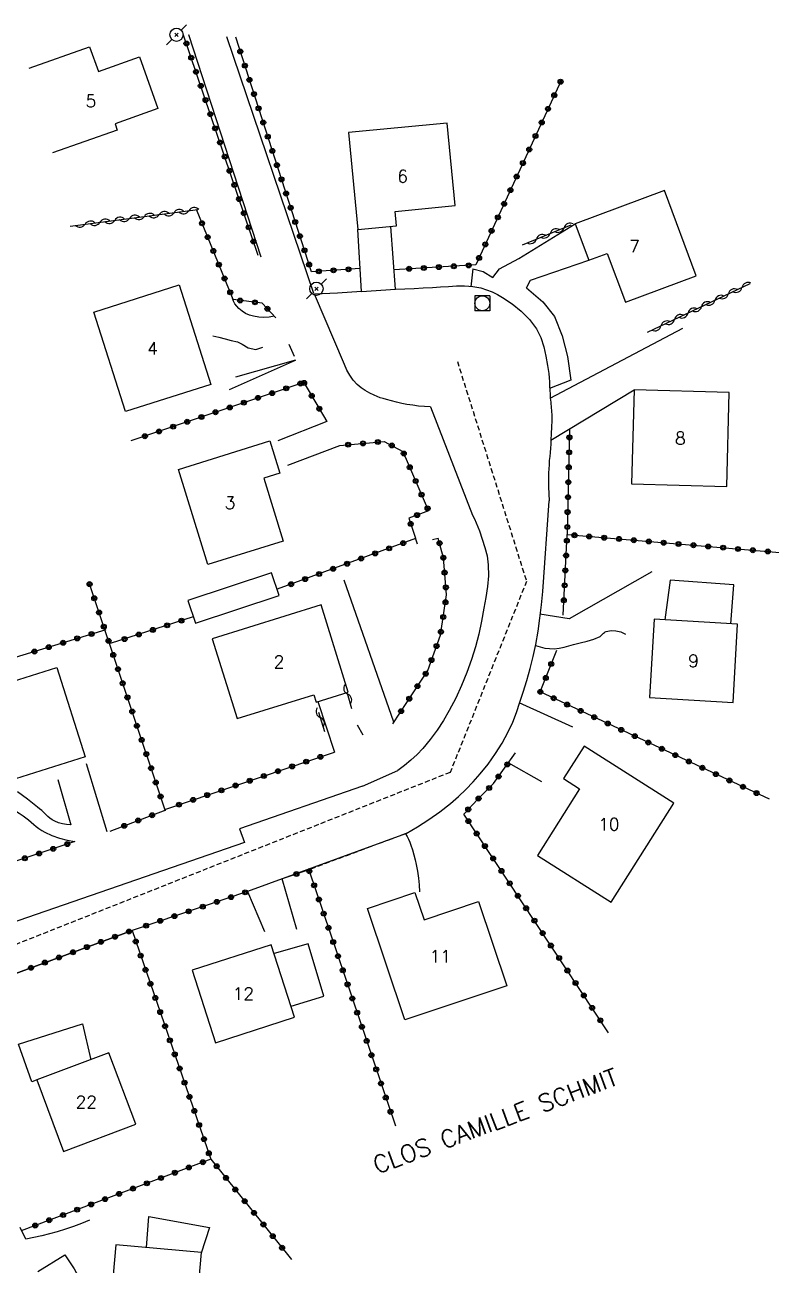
# Model space of a CAD drawing. Header units: millimetres. Extents: x 164000 to 165000, y 151998 to 153000.
# Drawn here: x 164579.1 to 164654.1, y 152279.8 to 152404.4 of the extents above; entities that cross this region are included whole.
import ezdxf
from ezdxf.enums import TextEntityAlignment as Align

# ---------------------------------------------------------------- set-up
doc = ezdxf.new("R2010")
doc.units = ezdxf.units.MM
doc.linetypes.add('DASHED', pattern=[0.75, 0.5, -0.25])
doc.layers.get('0').update_dxf_attribs({"linetype": 'CONTINUOUS'})
for name, color, linetype in [('W0001', 6, 'DASHED'), ('W0008', 7, 'CONTINUOUS'), ('W0014', 7, 'CONTINUOUS'), ('W0017', 7, 'CONTINUOUS'), ('W0101', 7, 'CONTINUOUS'), ('W0104', 1, 'CONTINUOUS'), ('W0112', 1, 'DASHED'), ('W0310', 3, 'CONTINUOUS'), ('W0323', 7, 'CONTINUOUS'), ('W0420', 7, 'CONTINUOUS'), ('W0473', 7, 'CONTINUOUS'), ('W0989', 7, 'CONTINUOUS'), ('W0991', 7, 'CONTINUOUS')]:
    doc.layers.add(name, color=color, linetype=linetype)
doc.styles.get("Standard").update_dxf_attribs({"font": 'romans.shx', "width": 0.85})

# ---------------------------------------------------------------- blocks, each defined once
blk = doc.blocks.new('T420')
for p, q in [((0.75, 0.75), (-0.75, 0.75)), ((-0.75, 0.75), (-0.75, -0.75)), ((0.75, 0.75), (0.75, -0.75)), ((0.75, -0.75), (-0.75, -0.75))]:
    blk.add_line(p, q)
blk.add_ellipse((0, 0), major_axis=(-0.53, 0.53), ratio=1, start_param=3.926991, end_param=10.210176)
blk = doc.blocks.new('T473')
for p, q in [((-0.166667, 0.166667), (0.166667, -0.166667)), ((-0.166667, -0.166667), (0.166667, 0.166667)), ((0.500001, 0.500001), (1.000002, 1.000002)), ((-1.000002, -1.000002), (-0.500001, -0.500001))]:
    blk.add_line(p, q)
blk.add_ellipse((0, 0), major_axis=(0.471405, 0.471405), ratio=1, start_param=5.4977871438, end_param=11.780972451)
blk = doc.blocks.new('t323o')
at = {"color": 0, "linetype": 'Continuous'}
for radius in [0.25, 0.15]:
    blk.add_circle((0, 0), radius, dxfattribs=at)
blk = doc.blocks.new('t310o')
at = {"color": 0, "linetype": 'Continuous'}
for centre, start, end in [((-0.5, 0.38), 216.8699, 323.1304), ((0.5, -0.37), 36.8699, 143.1303)]:
    blk.add_arc(centre, 0.625, start, end, dxfattribs=at)

msp = doc.modelspace()

# ---------------------------------------------------------------- linework, layer by layer
at = {"layer": 'W0001'}
for points in [[(164622.53, 152370.57), (164629.48, 152348.48)], [(164629.48, 152348.48), (164621.81, 152329.29)], [(164621.81, 152329.29), (164565.31, 152306.9)]]:
    msp.add_lwpolyline(points, dxfattribs=at)
at = {"layer": 'W0008'}
for points in [[(164612.89, 152377.61), (164616.32, 152377.82)], [(164616.32, 152377.82), (164617.25, 152377.86), (164618.18, 152377.91), (164619.11, 152377.95), (164620.04, 152378), (164620.84, 152378.05), (164621.65, 152378.11), (164622.45, 152378.15), (164623.26, 152378.15), (164623.67, 152378.13), (164624.08, 152378.09), (164624.49, 152378.04), (164624.89, 152377.95), (164625.46, 152377.77), (164626.02, 152377.56), (164626.56, 152377.31), (164627.08, 152377), (164628.03, 152376.35), (164628.94, 152375.62), (164629.78, 152374.8), (164630.48, 152373.85), (164630.92, 152372.98), (164631.22, 152372.05), (164631.42, 152371.1), (164631.6, 152370.17), (164631.67, 152369.76), (164631.72, 152369.35), (164631.76, 152368.93), (164631.78, 152368.52), (164631.8, 152368.11), (164631.82, 152367.7), (164631.84, 152367.28), (164631.87, 152366.87), (164631.89, 152366.67), (164631.91, 152366.48), (164631.93, 152366.28), (164631.95, 152366.08), (164631.97, 152365.88), (164631.99, 152365.68), (164632, 152365.49), (164632.01, 152365.29), (164632.01, 152364.63), (164631.99, 152363.98), (164631.96, 152363.33), (164631.93, 152362.67), (164631.91, 152362.26), (164631.88, 152361.85), (164631.84, 152361.44), (164631.81, 152361.03), (164631.77, 152360.62), (164631.74, 152360.2), (164631.72, 152359.79), (164631.7, 152359.38), (164631.69, 152358.68), (164631.69, 152357.97), (164631.72, 152357.27), (164631.75, 152356.57)], [(164612.89, 152377.61), (164610.48, 152377.44), (164608.19, 152377.34)], [(164611.2, 152370.25), (164608.19, 152377.34)], [(164619.84, 152366), (164619.24, 152366.04), (164618.64, 152366.09), (164618.05, 152366.17), (164617.46, 152366.26), (164616.94, 152366.36), (164616.42, 152366.47), (164615.91, 152366.6), (164615.41, 152366.74), (164615.09, 152366.84), (164614.78, 152366.93), (164614.47, 152367.04), (164614.17, 152367.17), (164613.72, 152367.4), (164613.27, 152367.64), (164612.85, 152367.92), (164612.47, 152368.25), (164612.07, 152368.7), (164611.72, 152369.18), (164611.43, 152369.7), (164611.2, 152370.25)], [(164619.84, 152366), (164624.04, 152355.14)], [(164617.38, 152323.15), (164618.54, 152323.83), (164619.67, 152324.56), (164620.77, 152325.34), (164621.83, 152326.17), (164622.63, 152326.86), (164623.39, 152327.58), (164624.13, 152328.34), (164624.82, 152329.14), (164625.61, 152330.13), (164626.35, 152331.17), (164627.04, 152332.24), (164627.65, 152333.35), (164628.1, 152334.32), (164628.48, 152335.32), (164628.82, 152336.33), (164629.14, 152337.34), (164629.5, 152338.53), (164629.84, 152339.72), (164630.14, 152340.93), (164630.4, 152342.14), (164630.64, 152343.46), (164630.83, 152344.79), (164630.98, 152346.12), (164631.11, 152347.46), (164631.75, 152356.57)], [(164624.04, 152355.14), (164624.24, 152354.76), (164624.42, 152354.36), (164624.59, 152353.96), (164624.74, 152353.55), (164625.03, 152352.73), (164625.29, 152351.89), (164625.51, 152351.03), (164625.63, 152350.15), (164625.65, 152349.05), (164625.55, 152347.95), (164625.38, 152346.86), (164625.2, 152345.78), (164624.96, 152344.48), (164624.68, 152343.18), (164624.35, 152341.9), (164623.96, 152340.63), (164623.49, 152339.31), (164622.96, 152338.02), (164622.37, 152336.75), (164621.72, 152335.51), (164621.13, 152334.5), (164620.49, 152333.53), (164619.8, 152332.6), (164619.05, 152331.7), (164618.48, 152331.09), (164617.87, 152330.51), (164617.23, 152329.97), (164616.54, 152329.49)], [(164613.01, 152327.9), (164616.54, 152329.49)], [(164613.01, 152327.9), (164600.65, 152323.61), (164601.14, 152322.26), (164567.48, 152310.62)], [(164617.32, 152323.13), (164601.46, 152317.32), (164589.84, 152313.41), (164574.31, 152307.67)]]:
    msp.add_lwpolyline(points, dxfattribs=at)
at = {"layer": 'W0014'}
for points in [[(164624.1, 152379.88), (164623.88, 152378.07)], [(164624.1, 152379.88), (164625.12, 152379.6), (164626.08, 152379.01)], [(164629.47, 152377.95), (164631.12, 152376.55), (164632.29, 152375.1), (164633.05, 152373.14), (164633.61, 152371.06), (164633.94, 152368.69)], [(164599.65, 152367.74), (164606.26, 152370.71)], [(164606.26, 152370.71), (164600.25, 152368.98)], [(164633.94, 152368.69), (164631.79, 152367.86)], [(164583.69, 152324.03), (164583.27, 152324.05), (164582.86, 152324.11), (164582.46, 152324.23), (164582.07, 152324.39), (164581.83, 152324.52), (164581.59, 152324.69), (164581.37, 152324.87), (164581.17, 152325.06), (164580.97, 152325.25), (164580.77, 152325.45), (164580.56, 152325.64), (164580.35, 152325.81), (164579.85, 152326.21), (164579.34, 152326.59), (164578.84, 152326.98), (164578.33, 152327.35)], [(164577.33, 152325.87), (164577.73, 152325.65), (164578.12, 152325.42), (164578.51, 152325.18), (164578.89, 152324.92), (164579.17, 152324.73), (164579.44, 152324.51), (164579.7, 152324.29), (164579.96, 152324.07), (164580.22, 152323.85), (164580.49, 152323.64), (164580.78, 152323.45), (164581.08, 152323.28), (164581.8, 152322.95), (164582.55, 152322.68), (164583.31, 152322.47), (164584.1, 152322.34)]]:
    msp.add_lwpolyline(points, dxfattribs=at)
at = {"layer": 'W0017'}
for points in [[(164595.53, 152403.41), (164595.53, 152403.41), (164602.78, 152381.07)], [(164608.11, 152377.41), (164599.36, 152403.19)], [(164616.32, 152377.82), (164615.86, 152384.14)], [(164626.08, 152379.01), (164626.77, 152379.88), (164628.7, 152380.92), (164634.37, 152384.41)], [(164612.89, 152377.61), (164612.53, 152383.82)], [(164629.47, 152377.95), (164629.87, 152378.73), (164635.74, 152380.74)], [(164604.13, 152375.12), (164603.61, 152375.02), (164603.09, 152374.99), (164602.57, 152375.01), (164602.05, 152375.11), (164601.65, 152375.23), (164601.26, 152375.4), (164600.9, 152375.62), (164600.57, 152375.89), (164600.36, 152376.11), (164600.18, 152376.37), (164600.04, 152376.64), (164599.94, 152376.93)], [(164597.95, 152373.16), (164598.57, 152373), (164599.19, 152372.84), (164599.81, 152372.69), (164600.44, 152372.54), (164600.91, 152372.31), (164601.52, 152371.95), (164602.28, 152371.76), (164603, 152372)], [(164631.87, 152366.87), (164645.2, 152373.93)], [(164631.93, 152362.67), (164640.29, 152367.71)], [(164609.42, 152364.53), (164604.48, 152362.59)], [(164605.51, 152360.16), (164610.71, 152362.13)], [(164642.08, 152349.43), (164633.75, 152344.7), (164630.81, 152345.19)], [(164616.14, 152334.32), (164611.17, 152348.59)], [(164630.38, 152342.04), (164630.84, 152341.89), (164631.31, 152341.78), (164631.78, 152341.72), (164632.27, 152341.71), (164632.76, 152341.76), (164633.25, 152341.87), (164633.73, 152342.01), (164634.21, 152342.14), (164634.88, 152342.31), (164635.56, 152342.47), (164636.24, 152342.67), (164636.88, 152342.95), (164636.96, 152343), (164637.03, 152343.07), (164637.09, 152343.14), (164637.16, 152343.21), (164637.22, 152343.28), (164637.3, 152343.34), (164637.38, 152343.4), (164637.47, 152343.44), (164637.97, 152343.53), (164638.47, 152343.51), (164638.96, 152343.4), (164639.41, 152343.19)], [(164608.5, 152336.42), (164610.17, 152331.32)], [(164634.15, 152333.83), (164628.74, 152336.27)], [(164587.33, 152323.33), (164585.28, 152330.16)], [(164627.67, 152330.26), (164631, 152328.38)], [(164582.4, 152328.59), (164583.69, 152324.03)], [(164617.32, 152323.13), (164617.48, 152322.86), (164617.62, 152322.57), (164617.75, 152322.28), (164617.86, 152321.99), (164618.03, 152321.51), (164618.17, 152321.02), (164618.29, 152320.52), (164618.4, 152320.02), (164618.52, 152319.35), (164618.61, 152318.67), (164618.68, 152317.98), (164618.72, 152317.3)], [(164606.4, 152313.49), (164604.94, 152318.59)], [(164601.46, 152317.32), (164603.16, 152313.31)], [(164585.57, 152284.31), (164584.77, 152283.98), (164583.97, 152283.68), (164583.16, 152283.4), (164582.33, 152283.15), (164581.55, 152282.93), (164580.77, 152282.73), (164579.98, 152282.55), (164579.18, 152282.39)], [(164580.38, 152279.16), (164583.09, 152280.83), (164584.03, 152279.42), (164584.65, 152278.24)]]:
    msp.add_lwpolyline(points, dxfattribs=at)
at = {"layer": 'W0101'}
for points in [[(164579.52, 152400.03), (164585.58, 152402.19), (164586.47, 152399.71), (164590.59, 152401.17), (164592.44, 152395.98), (164588.14, 152394.45)], [(164588.14, 152394.45), (164588.36, 152393.82), (164581.86, 152391.51)]]:
    msp.add_lwpolyline(points, dxfattribs=at)
for points in [[(164621.52, 152394.51), (164611.6, 152393.57), (164612.53, 152383.82), (164616.41, 152384.2), (164616.28, 152385.64), (164622.32, 152386.22), (164621.52, 152394.51)], [(164646.54, 152379.18), (164643.35, 152387.75), (164634.37, 152384.41), (164635.74, 152380.74), (164637.6, 152381.43), (164639.42, 152376.52), (164646.54, 152379.18)], [(164594.58, 152378.26), (164597.76, 152368.25), (164589.19, 152365.53), (164586.01, 152375.53), (164594.58, 152378.26)], [(164640.04, 152358.27), (164649.6, 152358.02), (164649.85, 152367.45), (164640.29, 152367.71), (164640.04, 152358.27)], [(164603.08, 152358.84), (164605.03, 152352.51), (164597.47, 152350.17), (164594.51, 152359.73), (164603.7, 152362.58), (164604.7, 152359.34), (164603.08, 152358.84)], [(164597.9, 152342.7), (164600.39, 152334.69), (164608.11, 152337.09), (164608.35, 152336.34), (164611.57, 152337.34), (164608.83, 152346.11), (164597.9, 152342.7)], [(164641.84, 152336.8), (164650.23, 152336.32), (164650.69, 152344.18), (164642.3, 152344.67), (164641.84, 152336.8)], [(164585.12, 152330.85), (164575.54, 152327.83), (164576.07, 152326.16), (164570.96, 152324.55), (164567.61, 152335.2), (164582.29, 152339.83), (164585.12, 152330.85)], [(164638, 152316.25), (164644.29, 152326.21), (164635.26, 152331.91), (164633.21, 152328.66), (164634.82, 152327.65), (164630.57, 152320.94), (164638, 152316.25)], [(164627.5, 152307.86), (164617.25, 152304.43), (164613.5, 152315.62), (164618.27, 152317.21), (164619.18, 152314.48), (164624.66, 152316.32), (164627.5, 152307.86)], [(164603.83, 152311.98), (164595.88, 152309.42), (164598.23, 152302.12), (164606.18, 152304.69), (164603.83, 152311.98)], [(164580.27, 152298.39), (164582.96, 152291.22), (164590.22, 152293.94), (164587.52, 152301.12), (164580.27, 152298.39)], [(164588.2, 152281.83), (164587.06, 152269), (164595.68, 152268.24), (164596.81, 152281.07), (164588.2, 152281.83)]]:
    msp.add_lwpolyline(points, close=True, dxfattribs=at)
at = {"layer": 'W0104'}
msp.add_lwpolyline([(164604.62, 152347.05), (164603.86, 152349.34), (164595.45, 152346.57), (164596.21, 152344.28), (164604.62, 152347.05)], close=True, dxfattribs=at)
for points in [[(164650.01, 152344.22), (164650.31, 152348.13), (164643.92, 152348.59), (164643.39, 152344.6)], [(164605.82, 152305.81), (164609.12, 152306.8), (164607.53, 152312.06), (164604.12, 152311.09)], [(164580.38, 152298.43), (164579.78, 152298.2), (164578.43, 152301.98), (164584.85, 152304.03), (164585.69, 152300.43)], [(164591.3, 152281.56), (164591.54, 152284.69), (164597.61, 152283.58), (164596.8, 152280.99)]]:
    msp.add_lwpolyline(points, dxfattribs=at)
at = {"layer": 'W0112'}
msp.add_lwpolyline([(164617.38, 152323.15), (164607.61, 152319.51)], dxfattribs=at)
at = {"layer": 'W0310'}
for points in [[(164583.64, 152384.16), (164596.45, 152385.82)], [(164629.08, 152382.29), (164633.96, 152384.3)], [(164641.64, 152373.5), (164651.95, 152378.39)], [(164611.93, 152335.69), (164611.5, 152337.23)], [(164609.2, 152333.37), (164608.61, 152335.29)], [(164613.06, 152333.02), (164612.49, 152334.02)]]:
    msp.add_lwpolyline(points, dxfattribs=at)
at = {"layer": 'W0323'}
for points in [[(164602.52, 152381.2), (164594.99, 152403.45)], [(164612.76, 152379.9), (164607.86, 152379.57), (164600.26, 152403.14)], [(164632.98, 152398.85), (164624.38, 152380.26), (164616.18, 152379.79)], [(164604.29, 152374.94), (164602.92, 152376.43), (164600, 152376.78), (164596.31, 152385.84)], [(164605.59, 152372.3), (164606.13, 152371.11)], [(164607.1, 152368.47), (164589.71, 152362.58)], [(164607.1, 152368.47), (164609.42, 152364.53)], [(164633.81, 152363.81), (164633.56, 152353.17), (164659.7, 152350.98)], [(164610.71, 152362.13), (164615.19, 152362.54), (164617.05, 152361.54), (164619.64, 152355.58), (164617.65, 152354.82), (164618.32, 152352.82)], [(164616.05, 152334.18), (164619.56, 152339.53), (164620.83, 152343.09), (164621.45, 152347.11), (164621.13, 152350.83), (164620.61, 152352.8), (164620.02, 152352.64)], [(164618.51, 152352.23), (164618.32, 152352.82)], [(164633.16, 152345.08), (164633.56, 152353.17)], [(164618.34, 152352.77), (164604.41, 152347.68)], [(164585.55, 152348.27), (164593.18, 152325.44)], [(164596, 152344.91), (164587.66, 152342.22)], [(164587.2, 152343.62), (164561.39, 152335.73)], [(164584.1, 152322.34), (164569.91, 152317.62), (164567.38, 152317.62), (164565.79, 152322.52), (164559.42, 152341.64)], [(164653.91, 152326.59), (164630.86, 152337.37), (164632.51, 152341.58)], [(164593.14, 152325.57), (164610.17, 152331.32)], [(164637.73, 152303.13), (164623.18, 152325.09), (164624.55, 152326.55), (164626.17, 152328.17), (164628.38, 152331.24)], [(164587.66, 152323.39), (164593.17, 152325.49)], [(164607.61, 152319.51), (164604.94, 152318.59)], [(164607.61, 152319.51), (164616.3, 152293.78)], [(164601.46, 152317.32), (164589.84, 152313.41)], [(164573.28, 152299.98), (164572.31, 152305.1), (164574.31, 152307.67), (164589.84, 152313.41), (164597.77, 152290.43), (164578.71, 152283.24)], [(164597.77, 152290.43), (164605.85, 152280.36)], [(164579.18, 152282.39), (164578.61, 152283.58)]]:
    msp.add_lwpolyline(points, dxfattribs=at)

# ---------------------------------------------------------------- block references
at = {"layer": 'W0310'}
for p, rotation in [((164589.59, 152384.94), 7.386043436392068), ((164591.08, 152385.13), 7.386043436392068), ((164592.57, 152385.32), 7.386043436392068), ((164594.06, 152385.51), 7.386043436392068), ((164595.55, 152385.71), 7.386043436392068), ((164585.13, 152384.36), 7.386043436392068), ((164586.62, 152384.55), 7.386043436392068), ((164588.11, 152384.74), 7.386043436392068), ((164631.86, 152383.43), 22.36512368904707), ((164633.25, 152384), 22.36512368904707), ((164630.47, 152382.86), 22.36512368904707), ((164649.77, 152377.36), 25.39237049121844), ((164651.13, 152378), 25.39237049121844), ((164647.06, 152376.07), 25.39237049121844), ((164648.42, 152376.71), 25.39237049121844), ((164644.35, 152374.78), 25.39237049121844), ((164645.71, 152375.43), 25.39237049121844), ((164642.99, 152374.14), 25.39237049121844), ((164611.52, 152337.14), 105.6794920019535), ((164608.76, 152334.81), 107.2160662850901)]:
    msp.add_blockref('t310o', p, dxfattribs=dict(at, rotation=rotation))
at = {"layer": 'W0323'}
for p, rotation in [((164595.31, 152402.51), 108.7043025188526), ((164595.79, 152401.09), 108.7043025188526), ((164600.72, 152401.71), 107.8838734132415), ((164601.18, 152400.28), 107.8838734132415), ((164596.27, 152399.67), 108.7043025188526), ((164601.64, 152398.86), 107.8838734132415), ((164632.9, 152398.67), 245.1754432667435), ((164596.75, 152398.25), 108.7043025188526), ((164602.1, 152397.43), 107.8838734132415), ((164597.23, 152396.83), 108.7043025188526), ((164632.27, 152397.31), 245.1754432667435), ((164597.71, 152395.41), 108.7043025188526), ((164602.56, 152396), 107.8838734132415), ((164631.64, 152395.94), 245.1754432667435), ((164598.19, 152393.99), 108.7043025188526), ((164603.02, 152394.57), 107.8838734132415), ((164631.01, 152394.58), 245.1754432667435), ((164598.68, 152392.56), 108.7043025188526), ((164603.48, 152393.15), 107.8838734132415), ((164630.38, 152393.22), 245.1754432667435), ((164599.16, 152391.14), 108.7043025188526), ((164603.94, 152391.72), 107.8838734132415), ((164629.75, 152391.86), 245.1754432667435), ((164604.4, 152390.29), 107.8838734132415), ((164629.12, 152390.5), 245.1754432667435), ((164599.64, 152389.72), 108.7043025188526), ((164604.86, 152388.86), 107.8838734132415), ((164628.49, 152389.14), 245.1754432667435), ((164600.12, 152388.3), 108.7043025188526), ((164605.32, 152387.44), 107.8838734132415), ((164627.86, 152387.78), 245.1754432667435), ((164600.6, 152386.88), 108.7043025188526), ((164627.23, 152386.41), 245.1754432667435), ((164601.08, 152385.46), 108.7043025188526), ((164605.78, 152386.01), 107.8838734132415), ((164626.6, 152385.05), 245.1754432667435), ((164596.87, 152384.45), 112.1825894420419), ((164601.56, 152384.04), 108.7043025188526), ((164606.24, 152384.58), 107.8838734132415), ((164625.97, 152383.69), 245.1754432667435), ((164597.44, 152383.06), 112.1825894420419), ((164602.04, 152382.62), 108.7043025188526), ((164606.71, 152383.15), 107.8838734132415), ((164598.01, 152381.67), 112.1825894420419), ((164607.17, 152381.73), 107.8838734132415), ((164625.34, 152382.33), 245.1754432667435), ((164598.57, 152380.29), 112.1825894420419), ((164607.63, 152380.3), 107.8838734132415), ((164619.17, 152379.96), 183.2412869872622), ((164620.67, 152380.05), 183.2412869872622), ((164622.17, 152380.13), 183.2412869872622), ((164623.67, 152380.22), 183.2412869872622), ((164624.71, 152380.97), 245.1754432667435), ((164599.14, 152378.9), 112.1825894420419), ((164608.6, 152379.62), 183.8369303040622), ((164610.09, 152379.72), 183.8369303040622), ((164611.59, 152379.82), 183.8369303040622), ((164617.68, 152379.88), 183.2412869872622), ((164599.71, 152377.51), 112.1825894420419), ((164600.71, 152376.69), 173.1363105975551), ((164602.2, 152376.51), 173.1363105975551), ((164603.45, 152375.86), 132.8388986153827), ((164605.34, 152367.87), 198.7111976268101), ((164606.76, 152368.35), 198.7111976268101), ((164607.13, 152368.41), 300.4998329370611), ((164601.08, 152366.43), 198.7111976268101), ((164602.5, 152366.91), 198.7111976268101), ((164603.92, 152367.39), 198.7111976268101), ((164607.9, 152367.12), 300.4998329370611), ((164596.81, 152364.99), 198.7111976268101), ((164598.23, 152365.47), 198.7111976268101), ((164599.66, 152365.95), 198.7111976268101), ((164608.66, 152365.82), 300.4998329370611), ((164593.97, 152364.02), 198.7111976268101), ((164595.39, 152364.51), 198.7111976268101), ((164591.13, 152363.06), 198.7111976268101), ((164592.55, 152363.54), 198.7111976268101), ((164633.79, 152362.94), 268.6502783044751), ((164611.56, 152362.21), 5.163314001945198), ((164613.05, 152362.34), 5.163314001945198), ((164614.55, 152362.48), 5.163314001945198), ((164615.94, 152362.13), 331.7983617322394), ((164617.15, 152361.32), 293.4796098240987), ((164633.76, 152361.44), 268.6502783044751), ((164617.75, 152359.94), 293.4796098240987), ((164633.72, 152359.94), 268.6502783044751), ((164618.34, 152358.56), 293.4796098240987), ((164633.68, 152358.44), 268.6502783044751), ((164618.94, 152357.19), 293.4796098240987), ((164633.65, 152356.94), 268.6502783044751), ((164618.48, 152355.14), 200.7255731194636), ((164619.54, 152355.81), 293.4796098240987), ((164633.61, 152355.44), 268.6502783044751), ((164617.84, 152354.25), 288.6668951254197), ((164633.58, 152353.94), 268.6502783044751), ((164633.53, 152352.57), 87.13759124229567), ((164634.29, 152353.11), 355.1932549484002), ((164635.78, 152352.99), 355.1932549484002), ((164637.28, 152352.86), 355.1932549484002), ((164638.77, 152352.74), 355.1932549484002), ((164640.27, 152352.61), 355.1932549484002), ((164614.27, 152351.29), 200.1073794313901), ((164615.68, 152351.8), 200.1073794313901), ((164617.09, 152352.32), 200.1073794313901), ((164620.74, 152352.31), 104.5889344105214), ((164641.76, 152352.49), 355.1932549484002), ((164643.26, 152352.36), 355.1932549484002), ((164644.75, 152352.23), 355.1932549484002), ((164646.25, 152352.11), 355.1932549484002), ((164647.74, 152351.98), 355.1932549484002), ((164649.24, 152351.86), 355.1932549484002), ((164650.73, 152351.73), 355.1932549484002), ((164652.22, 152351.61), 355.1932549484002), ((164653.72, 152351.48), 355.1932549484002), ((164611.45, 152350.25), 200.1073794313901), ((164612.86, 152350.77), 200.1073794313901), ((164621.12, 152350.85), 104.5889344105214), ((164633.46, 152351.07), 87.13759124229567), ((164608.64, 152349.22), 200.1073794313901), ((164610.04, 152349.74), 200.1073794313901), ((164621.25, 152349.36), 94.96972877372029), ((164633.38, 152349.58), 87.13759124229567), ((164585.58, 152348.2), 288.4839057984964), ((164605.82, 152348.19), 200.1073794313901), ((164607.23, 152348.71), 200.1073794313901), ((164621.38, 152347.87), 94.96972877372029), ((164633.31, 152348.08), 87.13759124229567), ((164586.05, 152346.78), 288.4839057984964), ((164621.34, 152346.38), 81.22494986052251), ((164633.23, 152346.58), 87.13759124229567), ((164586.53, 152345.35), 288.4839057984964), ((164587, 152343.93), 288.4839057984964), ((164593.37, 152344.06), 197.9229271508451), ((164594.8, 152344.53), 197.9229271508451), ((164621.11, 152344.9), 81.22494986052251), ((164584.34, 152342.75), 197.0019589424828), ((164585.78, 152343.19), 197.0019589424828), ((164587.48, 152342.51), 288.4839057984964), ((164589.09, 152342.68), 197.9229271508451), ((164590.52, 152343.14), 197.9229271508451), ((164591.94, 152343.6), 197.9229271508451), ((164620.88, 152343.41), 81.22494986052251), ((164580.04, 152341.43), 197.0019589424828), ((164581.47, 152341.87), 197.0019589424828), ((164582.91, 152342.31), 197.0019589424828), ((164620.44, 152341.98), 70.40118413379895), ((164587.95, 152341.09), 288.4839057984964), ((164619.93, 152340.57), 70.40118413379895), ((164631.96, 152340.18), 68.64321642500168), ((164588.43, 152339.66), 288.4839057984964), ((164619.35, 152339.2), 56.71247874603936), ((164631.42, 152338.78), 68.64321642500168), ((164588.9, 152338.24), 288.4839057984964), ((164618.52, 152337.95), 56.71247874603936), ((164589.38, 152336.82), 288.4839057984964), ((164617.7, 152336.69), 56.71247874603936), ((164630.87, 152337.38), 68.64321642500168), ((164632.21, 152336.74), 154.9367319951268), ((164589.86, 152335.4), 288.4839057984964), ((164616.88, 152335.44), 56.71247874603936), ((164633.56, 152336.1), 154.9367319951268), ((164634.92, 152335.47), 154.9367319951268), ((164590.33, 152333.97), 288.4839057984964), ((164636.28, 152334.83), 154.9367319951268), ((164637.64, 152334.2), 154.9367319951268), ((164590.81, 152332.55), 288.4839057984964), ((164639, 152333.56), 154.9367319951268), ((164640.36, 152332.93), 154.9367319951268), ((164641.72, 152332.29), 154.9367319951268), ((164643.08, 152331.66), 154.9367319951268), ((164591.28, 152331.13), 288.4839057984964), ((164607.35, 152330.37), 18.68123986596171), ((164608.77, 152330.85), 18.68123986596171), ((164627.55, 152330.09), 54.27259811588085), ((164644.43, 152331.02), 154.9367319951268), ((164645.79, 152330.39), 154.9367319951268), ((164591.76, 152329.71), 288.4839057984964), ((164603.09, 152328.93), 18.68123986596171), ((164604.51, 152329.41), 18.68123986596171), ((164605.93, 152329.89), 18.68123986596171), ((164626.67, 152328.87), 54.27259811588085), ((164647.15, 152329.75), 154.9367319951268), ((164648.51, 152329.11), 154.9367319951268), ((164592.23, 152328.28), 288.4839057984964), ((164600.25, 152327.97), 18.68123986596171), ((164601.67, 152328.45), 18.68123986596171), ((164625.72, 152327.72), 44.99999999896972), ((164649.87, 152328.48), 154.9367319951268), ((164651.23, 152327.84), 154.9367319951268), ((164592.71, 152326.86), 288.4839057984964), ((164595.98, 152326.53), 18.68123986596171), ((164597.4, 152327.01), 18.68123986596171), ((164598.83, 152327.49), 18.68123986596171), ((164624.66, 152326.66), 44.99999999896972), ((164652.59, 152327.21), 154.9367319951268), ((164594.56, 152326.05), 18.68123986596171), ((164623.62, 152325.57), 46.63658281936601), ((164589.06, 152323.92), 20.91727468396837), ((164590.46, 152324.46), 20.91727468396837), ((164591.86, 152324.99), 20.91727468396837), ((164623.64, 152324.39), 123.5340758702722), ((164624.47, 152323.14), 123.5340758702722), ((164581.92, 152321.61), 198.4022630771065), ((164583.34, 152322.09), 198.4022630771065), ((164625.3, 152321.89), 123.5340758702722), ((164579.07, 152320.66), 198.4022630771065), ((164580.5, 152321.14), 198.4022630771065), ((164626.13, 152320.64), 123.5340758702722), ((164606.36, 152319.08), 198.9542336407902), ((164607.66, 152319.36), 288.6494847419161), ((164626.96, 152319.39), 123.5340758702722), ((164608.14, 152317.94), 288.6494847419161), ((164627.79, 152318.14), 123.5340758702722), ((164599.79, 152316.76), 198.6190389871296), ((164601.21, 152317.24), 198.6190389871296), ((164608.62, 152316.52), 288.6494847419161), ((164628.61, 152316.89), 123.5340758702722), ((164595.53, 152315.33), 198.6190389871296), ((164596.95, 152315.8), 198.6190389871296), ((164598.37, 152316.28), 198.6190389871296), ((164609.1, 152315.1), 288.6494847419161), ((164629.44, 152315.64), 123.5340758702722), ((164591.26, 152313.89), 198.6190389871296), ((164592.68, 152314.37), 198.6190389871296), ((164594.1, 152314.85), 198.6190389871296), ((164630.27, 152314.39), 123.5340758702722), ((164588.13, 152312.78), 20.29397193642319), ((164589.54, 152313.3), 20.29397193642319), ((164609.58, 152313.68), 288.6494847419161), ((164631.1, 152313.14), 123.5340758702722), ((164585.31, 152311.74), 20.29397193642319), ((164586.72, 152312.26), 20.29397193642319), ((164590.22, 152312.3), 289.0380392955087), ((164610.06, 152312.25), 288.6494847419161), ((164631.93, 152311.89), 123.5340758702722), ((164581.09, 152310.18), 20.29397193642319), ((164582.5, 152310.7), 20.29397193642319), ((164583.91, 152311.22), 20.29397193642319), ((164590.71, 152310.88), 289.0380392955087), ((164610.54, 152310.83), 288.6494847419161), ((164632.76, 152310.64), 123.5340758702722), ((164579.69, 152309.66), 20.29397193642319), ((164591.2, 152309.46), 289.0380392955087), ((164611.02, 152309.41), 288.6494847419161), ((164633.59, 152309.38), 123.5340758702722), ((164591.69, 152308.05), 289.0380392955087), ((164611.5, 152307.99), 288.6494847419161), ((164634.41, 152308.13), 123.5340758702722), ((164592.18, 152306.63), 289.0380392955087), ((164611.98, 152306.57), 288.6494847419161), ((164635.24, 152306.88), 123.5340758702722), ((164592.67, 152305.21), 289.0380392955087), ((164612.46, 152305.15), 288.6494847419161), ((164636.07, 152305.63), 123.5340758702722), ((164636.9, 152304.38), 123.5340758702722), ((164593.16, 152303.79), 289.0380392955087), ((164612.94, 152303.73), 288.6494847419161), ((164593.65, 152302.37), 289.0380392955087), ((164613.42, 152302.31), 288.6494847419161), ((164594.14, 152300.96), 289.0380392955087), ((164613.9, 152300.88), 288.6494847419161), ((164594.63, 152299.54), 289.0380392955087), ((164614.38, 152299.46), 288.6494847419161), ((164595.12, 152298.12), 289.0380392955087), ((164614.86, 152298.04), 288.6494847419161), ((164595.61, 152296.7), 289.0380392955087), ((164615.34, 152296.62), 288.6494847419161), ((164596.1, 152295.28), 289.0380392955087), ((164615.82, 152295.2), 288.6494847419161), ((164596.58, 152293.87), 289.0380392955087), ((164597.07, 152292.45), 289.0380392955087), ((164597.56, 152291.03), 289.0380392955087), ((164594.15, 152289.07), 200.6914111812755), ((164595.55, 152289.6), 200.6914111812755), ((164596.96, 152290.13), 200.6914111812755), ((164598.35, 152289.72), 308.7392154032539), ((164591.34, 152288.01), 200.6914111812755), ((164592.75, 152288.54), 200.6914111812755), ((164599.28, 152288.55), 308.7392154032539), ((164588.54, 152286.95), 200.6914111812755), ((164589.94, 152287.48), 200.6914111812755), ((164600.22, 152287.38), 308.7392154032539), ((164584.33, 152285.36), 200.6914111812755), ((164585.73, 152285.89), 200.6914111812755), ((164587.13, 152286.42), 200.6914111812755), ((164601.16, 152286.21), 308.7392154032539), ((164581.52, 152284.3), 200.6914111812755), ((164582.92, 152284.83), 200.6914111812755), ((164602.1, 152285.04), 308.7392154032539), ((164580.12, 152283.77), 200.6914111812755), ((164603.04, 152283.87), 308.7392154032539), ((164603.98, 152282.7), 308.7392154032539), ((164604.92, 152281.53), 308.7392154032539)]:
    msp.add_blockref('t323o', p, dxfattribs=dict(at, rotation=rotation))
at = {"layer": 'W0420'}
msp.add_blockref('T420', (164625.04, 152376.42), dxfattribs=at)
at = {"layer": 'W0473'}
for p in [(164594.31, 152403.39), (164608.37, 152377.87)]:
    msp.add_blockref('T473', p, dxfattribs=at)

# ---------------------------------------------------------------- texts
at = {"layer": 'W0989'}
msp.add_text('CLOS CAMILLE SCHMIT  ', height=1.75, rotation=20.3589, dxfattribs=at).set_placement((164614.46, 152288.92))
at = {"layer": 'W0991'}
for s, p in [('5', (164585.71, 152396.73)), ('6', (164617.03, 152389.17)), ('7', (164640.33, 152382.14)), ('4', (164591.89, 152371.89)), ('8', (164644.94, 152362.86)), ('3', (164599.69, 152356.37)), ('2', (164604.61, 152340.4)), ('9', (164646.26, 152340.49)), ('10', (164637.75, 152324.08)), ('11', (164620.81, 152310.82)), ('12', (164601.03, 152307.05)), ('22', (164585.24, 152296.17))]:
    msp.add_text(s, height=1.25, dxfattribs=at).set_placement(p, align=Align.MIDDLE_CENTER)

doc.saveas('drawing.dxf')
